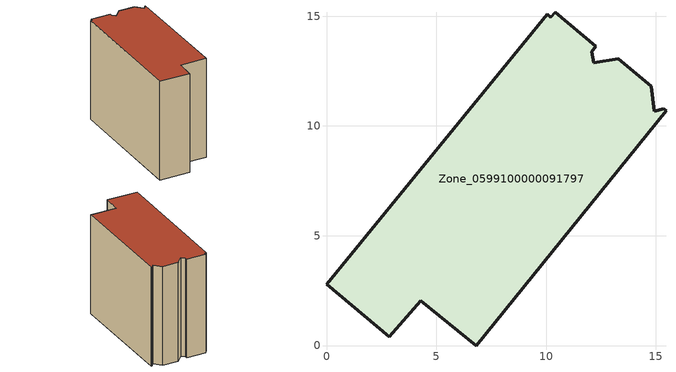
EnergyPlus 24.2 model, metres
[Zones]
Zone_0599100000091797
 floor ground (C_G): 14.92,10.67 15.36,10.78 15.46,10.7 6.81,0 4.3,2.03 2.86,0.4 0,2.8 10.05,15.09 10.22,14.94 10.41,15.17 12.26,13.64 12.09,13.38 12.16,12.88 13.29,13.06 14.8,11.8 z0
 wall outside (C_F): 4.3,2.03 6.81,0 15.46,10.7 15.36,10.78 14.92,10.67 14.8,11.8 13.29,13.06 12.16,12.88 12.09,13.38 12.26,13.64 10.41,15.17 10.22,14.94 10.05,15.09 0,2.8 2.86,0.4 4.3,2.03 z0:12.38
 roof outside (C_R): 6.81,0 15.46,10.7 15.36,10.78 14.92,10.67 14.8,11.8 13.29,13.06 12.16,12.88 12.09,13.38 12.26,13.64 10.41,15.17 10.22,14.94 10.05,15.09 0,2.8 2.86,0.4 4.3,2.03 z12.38
[BUILDING]
Pand.0599100000091797: North Axis=0; Terrain=City; Loads Convergence Tolerance Value=0.04; Temperature Convergence Tolerance Value=0.4; Solar Distribution=FullExterior; Maximum Number of Warmup Days=25; Minimum Number of Warmup Days=1
[Site:Location]
Rotterdam.The.Hague.AP_ZH_NLD Design_Conditions: Latitude=51.96; Longitude=4.45; Time Zone=1; Elevation=-4.5
[SITE:GROUNDTEMPERATURE:BUILDINGSURFACE]
18, 18, 18, 18, 18, 18, 18, 18, 18, 18, 18, 18
[MATERIAL] Thermal Absorptance=0.9; Solar Absorptance=0.7; Visible Absorptance=0.7
Name | Roughness | Thickness | Conductivity | Density | Specific Heat
G.TI.1946 | MediumSmooth | 0.15 | 1 | 540 | 1210
F.TI.1946 | Rough | 0.3 | 0.857143 | 1920 | 840
R.TI.1946 | MediumRough | 0.2 | 0.1 | 1500 | 1000
[CONSTRUCTION]
C_G: G.TI.1946
C_F: F.TI.1946
C_R: R.TI.1946
[ZONE]
Zone_0599100000091797: Type=1; Multiplier=1; Ceiling Height=Autocalculate; Volume=Autocalculate; Floor Area=autocalculate; Part of Total Floor Area=Yes
[ZONEINFILTRATION:DESIGNFLOWRATE]
Infil_Zone_0599100000091797: Zone or ZoneList or Space or SpaceList=Zone_0599100000091797; Schedule=AlwaysOn; Design Flow Rate Calculation Method=Flow/Area; Flow Rate per Floor Area=0.003; Constant Term Coefficient=1; Temperature Term Coefficient=0; Velocity Term Coefficient=0; Velocity Squared Term Coefficient=0
[HVACTEMPLATE:ZONE:IDEALLOADSAIRSYSTEM]
Zone_0599100000091797: Maximum Heating Supply Air Temperature=50; Minimum Cooling Supply Air Temperature=13; Maximum Heating Supply Air Humidity Ratio=0.0156; Minimum Cooling Supply Air Humidity Ratio=0.0077; Heating Limit=NoLimit; Cooling Limit=NoLimit; Dehumidification Control Type=ConstantSensibleHeatRatio; Cooling Sensible Heat Ratio=0.7; Dehumidification Setpoint=60; Humidification Control Type=None; Humidification Setpoint=30; Outdoor Air Method=None; Outdoor Air Flow Rate per Person=0.00944; Outdoor Air Flow Rate per Zone Floor Area=0; Outdoor Air Flow Rate per Zone=0; Demand Controlled Ventilation Type=None; Outdoor Air Economizer Type=NoEconomizer; Heat Recovery Type=None; Sensible Heat Recovery Effectiveness=0.7; Latent Heat Recovery Effectiveness=0.65
[ZONECONTROL:THERMOSTAT]
ThermostatControl_Zone_0599100000091797: Zone or ZoneList=Zone_0599100000091797; Control Type Schedule=DualSetpointControlType; Control 1=Thermostat_Zone_0599100000091797; Temperature Difference Between Cutout And Setpoint=0
[THERMOSTATSETPOINT:DUALSETPOINT]
Thermostat_Zone_0599100000091797: Heating Setpoint Temperature Schedule=HeatingSetpoint_Zone_0599100000091797; Cooling Setpoint Temperature Schedule=CoolingSetpoint_Zone_0599100000091797
[SCHEDULE:COMPACT]
HeatingSetpoint_Zone_0599100000091797: Through: 12/31, For: AllDays, Until: 24:00, 21
CoolingSetpoint_Zone_0599100000091797: Through: 12/31, For: AllDays, Until: 24:00, 24
DualSetpointControlType: Through: 12/31, For: AllDays, Until: 24:00, 4
AlwaysOn: Through: 12/31, For: AllDays, Until: 24:00, 1
